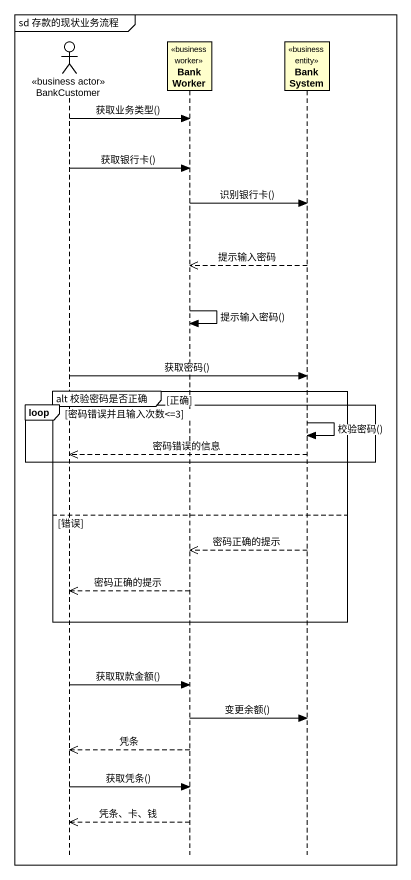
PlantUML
@startuml
mainframe sd 存款的现状业务流程
hide footbox
actor BankCustomer <<business actor>>
participant BankWorker <<business worker>>
participant BankSystem <<business entity>>

BankCustomer -> BankWorker : 获取业务类型()
BankCustomer -> BankWorker : 获取银行卡()
BankWorker -> BankSystem : 识别银行卡()
BankSystem -->> BankWorker : 提示输入密码
BankWorker -> BankWorker : 提示输入密码()
BankCustomer -> BankSystem : 获取密码()
group alt 校验密码是否正确 [正确]
  loop 密码错误并且输入次数<=3
    BankSystem -> BankSystem : 校验密码()
    BankSystem -->> BankCustomer : 密码错误的信息
  end
else 错误
  BankSystem -->> BankWorker : 密码正确的提示
  BankWorker -->> BankCustomer : 密码正确的提示
end
BankCustomer -> BankWorker : 获取取款金额()
BankWorker -> BankSystem : 变更余额()
BankWorker -->> BankCustomer : 凭条
BankCustomer -> BankWorker : 获取凭条()
BankWorker -->> BankCustomer : 凭条、卡、钱
@enduml
